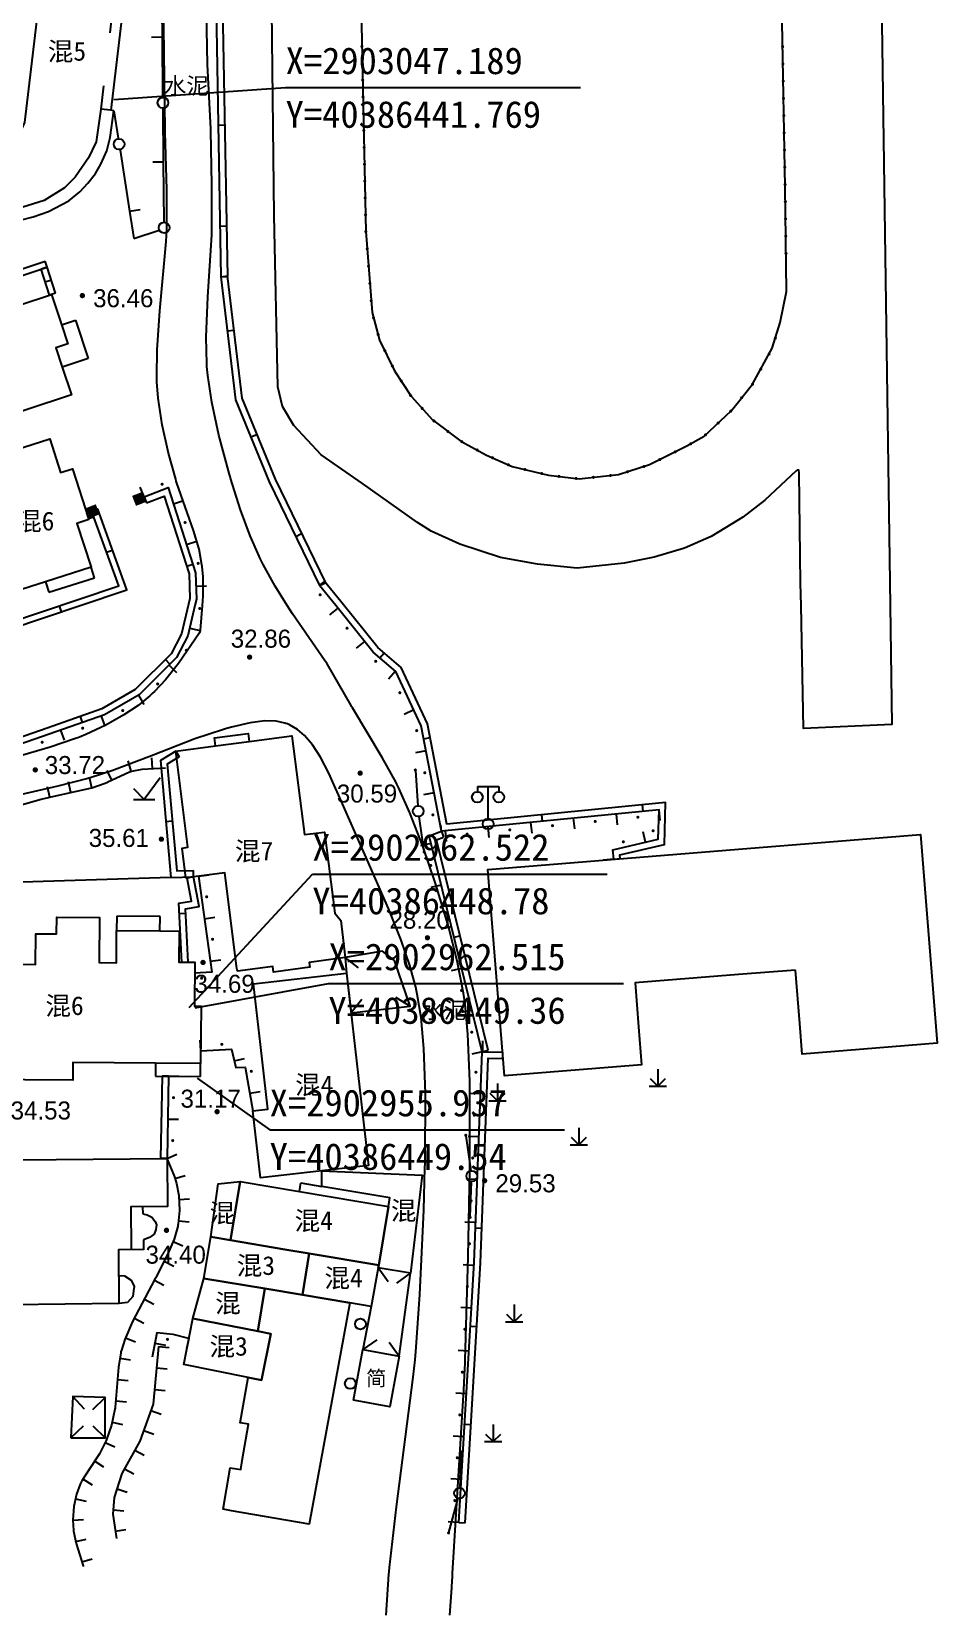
# Model space of a CAD drawing. Header units: metres. Extents: x 36500 to 80772748, y -35000 to 5806266.
# Drawn here: x 40382642.6 to 40382727, y 2902089.8 to 2902237.5 of the extents above; entities that cross this region are included whole.
import ezdxf
from ezdxf.enums import TextEntityAlignment as Align

# ---------------------------------------------------------------- set-up
doc = ezdxf.new("R2010")
doc.units = ezdxf.units.M
doc.header["$LTSCALE"] = 10
for name, pattern in [('2', [0]), ('229', [1.5, 1, -0.5]), ('231', [3, 2, -1]), ('243432', [0]), ('399400', [0])]:
    doc.linetypes.add(name, pattern=pattern)
doc.layers.add('dx', color=252, linetype='Continuous')
doc.layers.add('坐标', color=7, linetype='Continuous')
doc.styles.add('DMZD', font='')
doc.styles.add('HZ', font='')
doc.styles.add('JMHT', font='simhei.ttf')
doc.styles.add('JMXD', font='')
doc.styles.add('JTXD', font='')
doc.styles.get('DMZD').set_extended_font_data('方正中等线简体')
doc.styles.get('HZ').set_extended_font_data('SimSun')
doc.styles.get('JMXD').set_extended_font_data('SimSun')
doc.styles.get('JTXD').set_extended_font_data('SimSun')
doc.linetypes.add('120', pattern='A,0,[149,SSAAA.SHX,S=0.1,R=0,X=0,Y=0],-0.8', length=0.8)

# ---------------------------------------------------------------- blocks, each defined once
blk = doc.blocks.new('954200')
at = {"color": 0, "linetype": 'Continuous', "lineweight": -3, "flags": 128}
for points in [[(0, 1.6), (0, 0), (0.707, 0.707)], [(-0.8, 0), (0.8, 0)], [(-0.707, 0.707), (0, 0)]]:
    blk.add_lwpolyline(points, dxfattribs=at)
blk = doc.blocks.new('914100')
at = {"color": 0, "linetype": 'Continuous', "lineweight": -3, "flags": 128}
for points in [[(1.5, 2), (0, 0)], [(-1, 1), (0, 0)], [(-1, 0), (1, 0)]]:
    blk.add_lwpolyline(points, dxfattribs=at)
blk = doc.blocks.new('2120110')
at = {"color": 0, "style": 'JMHT'}
blk.add_text('简', height=1.4, dxfattribs=at).set_placement((0, 0), align=Align.MIDDLE_CENTER)
blk = doc.blocks.new('238400')
at = {"color": 0, "linetype": 'Continuous', "lineweight": -3}
blk.add_circle((0, 0), 0.5, dxfattribs=at)
blk = doc.blocks.new('2362010')
at = {"linetype": '2'}
blk.add_hatch(color=0, dxfattribs=at).paths.add_polyline_path([(0, 0.5), (0, -0.5), (-1, -0.5), (-1, 0.5)])
blk = doc.blocks.new('352300')
at = {"color": 0, "linetype": 'Continuous', "lineweight": -3, "flags": 128}
for points in [[(-1, 3.5), (-1, 3)], [(-1, 3.5), (1, 3.5)], [(0, 0.5), (0, 3.5)], [(1, 3.5), (1, 3)]]:
    blk.add_lwpolyline(points, dxfattribs=at)
at = {"color": 0, "linetype": 'Continuous', "lineweight": -3}
for centre in [(-1, 2.5), (1, 2.5), (0, 0)]:
    blk.add_circle(centre, 0.5, dxfattribs=at)
blk = doc.blocks.new('5210030')
at = {"linetype": '2'}
h = blk.add_hatch(color=0, dxfattribs=at)
edge = h.paths.add_edge_path(flags=0)
edge.add_arc((3.85, 0), 0.15, 0, 360)
at = {"color": 0, "linetype": 'Continuous', "flags": 128}
blk.add_lwpolyline([(3.8, 0), (0.5, 0)], dxfattribs=at)
blk = doc.blocks.new('513200')
at = {"color": 0, "linetype": 'Continuous', "lineweight": -3}
blk.add_circle((0, 0), 0.5, dxfattribs=at)
blk = doc.blocks.new('gc200')
at = {"linetype": '2'}
h = blk.add_hatch(color=0, dxfattribs=at)
edge = h.paths.add_edge_path(flags=0)
edge.add_arc((0, 0), 0.25, 0, 360)

msp = doc.modelspace()

# ---------------------------------------------------------------- hatches: boundary and pattern name
at = {"layer": 'dx', "linetype": '399400'}
h = msp.add_hatch(color=252, dxfattribs=at)
edge = h.paths.add_edge_path(flags=0)
edge.add_arc((40382673.399, 2902236.118), 0.15, 0, 360)
h = msp.add_hatch(color=252, dxfattribs=at)
edge = h.paths.add_edge_path(flags=0)
edge.add_arc((40382712.616, 2902236.087), 0.15, 0, 360)
h = msp.add_hatch(color=252, dxfattribs=at)
edge = h.paths.add_edge_path(flags=0)
edge.add_arc((40382673.433, 2902234.548), 0.15, 0, 360)
h = msp.add_hatch(color=252, dxfattribs=at)
edge = h.paths.add_edge_path(flags=0)
edge.add_arc((40382712.645, 2902234.481), 0.15, 0, 360)
h = msp.add_hatch(color=252, dxfattribs=at)
edge = h.paths.add_edge_path(flags=0)
edge.add_arc((40382673.466, 2902232.978), 0.15, 0, 360)
h = msp.add_hatch(color=252, dxfattribs=at)
edge = h.paths.add_edge_path(flags=0)
edge.add_arc((40382712.673, 2902232.876), 0.15, 0, 360)
h = msp.add_hatch(color=252, dxfattribs=at)
edge = h.paths.add_edge_path(flags=0)
edge.add_arc((40382673.5, 2902231.407), 0.15, 0, 360)
h = msp.add_hatch(color=252, dxfattribs=at)
edge = h.paths.add_edge_path(flags=0)
edge.add_arc((40382712.702, 2902231.27), 0.15, 0, 360)
h = msp.add_hatch(color=252, dxfattribs=at)
edge = h.paths.add_edge_path(flags=0)
edge.add_arc((40382673.533, 2902229.837), 0.15, 0, 360)
h = msp.add_hatch(color=252, dxfattribs=at)
edge = h.paths.add_edge_path(flags=0)
edge.add_arc((40382712.731, 2902229.665), 0.15, 0, 360)
h = msp.add_hatch(color=252, dxfattribs=at)
edge = h.paths.add_edge_path(flags=0)
edge.add_arc((40382673.567, 2902228.267), 0.15, 0, 360)
h = msp.add_hatch(color=252, dxfattribs=at)
edge = h.paths.add_edge_path(flags=0)
edge.add_arc((40382712.76, 2902228.059), 0.15, 0, 360)
h = msp.add_hatch(color=252, dxfattribs=at)
edge = h.paths.add_edge_path(flags=0)
edge.add_arc((40382673.6, 2902226.696), 0.15, 0, 360)
h = msp.add_hatch(color=252, dxfattribs=at)
edge = h.paths.add_edge_path(flags=0)
edge.add_arc((40382712.788, 2902226.454), 0.15, 0, 360)
h = msp.add_hatch(color=252, dxfattribs=at)
edge = h.paths.add_edge_path(flags=0)
edge.add_arc((40382673.634, 2902225.126), 0.15, 0, 360)
h = msp.add_hatch(color=252, dxfattribs=at)
edge = h.paths.add_edge_path(flags=0)
edge.add_arc((40382712.817, 2902224.848), 0.15, 0, 360)
h = msp.add_hatch(color=252, dxfattribs=at)
edge = h.paths.add_edge_path(flags=0)
edge.add_arc((40382673.667, 2902223.556), 0.15, 0, 360)
h = msp.add_hatch(color=252, dxfattribs=at)
edge = h.paths.add_edge_path(flags=0)
edge.add_arc((40382712.846, 2902223.243), 0.15, 0, 360)
h = msp.add_hatch(color=252, dxfattribs=at)
edge = h.paths.add_edge_path(flags=0)
edge.add_arc((40382673.701, 2902221.985), 0.15, 0, 360)
h = msp.add_hatch(color=252, dxfattribs=at)
edge = h.paths.add_edge_path(flags=0)
edge.add_arc((40382712.869, 2902221.637), 0.15, 0, 360)
h = msp.add_hatch(color=252, dxfattribs=at)
edge = h.paths.add_edge_path(flags=0)
edge.add_arc((40382673.734, 2902220.415), 0.15, 0, 360)
h = msp.add_hatch(color=252, dxfattribs=at)
edge = h.paths.add_edge_path(flags=0)
edge.add_arc((40382712.89, 2902220.032), 0.15, 0, 360)
h = msp.add_hatch(color=252, dxfattribs=at)
edge = h.paths.add_edge_path(flags=0)
edge.add_arc((40382673.768, 2902218.845), 0.15, 0, 360)
h = msp.add_hatch(color=252, dxfattribs=at)
edge = h.paths.add_edge_path(flags=0)
edge.add_arc((40382712.912, 2902218.426), 0.15, 0, 360)
h = msp.add_hatch(color=252, dxfattribs=at)
edge = h.paths.add_edge_path(flags=0)
edge.add_arc((40382673.891, 2902217.234), 0.15, 0, 360)
h = msp.add_hatch(color=252, dxfattribs=at)
edge = h.paths.add_edge_path(flags=0)
edge.add_arc((40382712.934, 2902216.821), 0.15, 0, 360)
h = msp.add_hatch(color=252, dxfattribs=at)
edge = h.paths.add_edge_path(flags=0)
edge.add_arc((40382674.015, 2902215.623), 0.15, 0, 360)
h = msp.add_hatch(color=252, dxfattribs=at)
edge = h.paths.add_edge_path(flags=0)
edge.add_arc((40382674.139, 2902214.012), 0.15, 0, 360)
h = msp.add_hatch(color=252, dxfattribs=at)
edge = h.paths.add_edge_path(flags=0)
edge.add_arc((40382674.263, 2902212.401), 0.15, 0, 360)
h = msp.add_hatch(color=252, dxfattribs=at)
edge = h.paths.add_edge_path(flags=0)
edge.add_arc((40382674.482, 2902210.807), 0.15, 0, 360)
h = msp.add_hatch(color=252, dxfattribs=at)
edge = h.paths.add_edge_path(flags=0)
edge.add_arc((40382674.908, 2902209.249), 0.15, 0, 360)
h = msp.add_hatch(color=252, dxfattribs=at)
edge = h.paths.add_edge_path(flags=0)
edge.add_arc((40382711.94, 2902208.92), 0.15, 0, 360)
h = msp.add_hatch(color=252, dxfattribs=at)
edge = h.paths.add_edge_path(flags=0)
edge.add_arc((40382675.524, 2902207.762), 0.15, 0, 360)
h = msp.add_hatch(color=252, dxfattribs=at)
edge = h.paths.add_edge_path(flags=0)
edge.add_arc((40382711.353, 2902207.434), 0.15, 0, 360)
h = msp.add_hatch(color=252, dxfattribs=at)
edge = h.paths.add_edge_path(flags=0)
edge.add_arc((40382676.235, 2902206.311), 0.15, 0, 360)
h = msp.add_hatch(color=252, dxfattribs=at)
edge = h.paths.add_edge_path(flags=0)
edge.add_arc((40382677.061, 2902204.925), 0.15, 0, 360)
h = msp.add_hatch(color=252, dxfattribs=at)
edge = h.paths.add_edge_path(flags=0)
edge.add_arc((40382710.582, 2902206.026), 0.15, 0, 360)
h = msp.add_hatch(color=252, dxfattribs=at)
edge = h.paths.add_edge_path(flags=0)
edge.add_arc((40382677.935, 2902203.567), 0.15, 0, 360)
h = msp.add_hatch(color=252, dxfattribs=at)
edge = h.paths.add_edge_path(flags=0)
edge.add_arc((40382709.811, 2902204.617), 0.15, 0, 360)
h = msp.add_hatch(color=252, dxfattribs=at)
edge = h.paths.add_edge_path(flags=0)
edge.add_arc((40382709.811, 2902204.617), 0.15, 0, 360)
h = msp.add_hatch(color=252, dxfattribs=at)
edge = h.paths.add_edge_path(flags=0)
edge.add_arc((40382679.012, 2902202.363), 0.15, 0, 360)
h = msp.add_hatch(color=252, dxfattribs=at)
edge = h.paths.add_edge_path(flags=0)
edge.add_arc((40382707.779, 2902202.105), 0.15, 0, 360)
h = msp.add_hatch(color=252, dxfattribs=at)
edge = h.paths.add_edge_path(flags=0)
edge.add_arc((40382708.798, 2902203.358), 0.15, 0, 360)
h = msp.add_hatch(color=252, dxfattribs=at)
edge = h.paths.add_edge_path(flags=0)
edge.add_arc((40382680.119, 2902201.191), 0.15, 0, 360)
h = msp.add_hatch(color=252, dxfattribs=at)
edge = h.paths.add_edge_path(flags=0)
edge.add_arc((40382706.6, 2902201), 0.15, 0, 360)
h = msp.add_hatch(color=252, dxfattribs=at)
edge = h.paths.add_edge_path(flags=0)
edge.add_arc((40382681.412, 2902200.222), 0.15, 0, 360)
h = msp.add_hatch(color=252, dxfattribs=at)
edge = h.paths.add_edge_path(flags=0)
edge.add_arc((40382682.714, 2902199.266), 0.15, 0, 360)
h = msp.add_hatch(color=252, dxfattribs=at)
edge = h.paths.add_edge_path(flags=0)
edge.add_arc((40382704.043, 2902199.06), 0.15, 0, 360)
h = msp.add_hatch(color=252, dxfattribs=at)
edge = h.paths.add_edge_path(flags=0)
edge.add_arc((40382705.422, 2902199.895), 0.15, 0, 360)
h = msp.add_hatch(color=252, dxfattribs=at)
edge = h.paths.add_edge_path(flags=0)
edge.add_arc((40382684.133, 2902198.493), 0.15, 0, 360)
h = msp.add_hatch(color=252, dxfattribs=at)
edge = h.paths.add_edge_path(flags=0)
edge.add_arc((40382685.573, 2902197.765), 0.15, 0, 360)
h = msp.add_hatch(color=252, dxfattribs=at)
edge = h.paths.add_edge_path(flags=0)
edge.add_arc((40382701.164, 2902197.594), 0.15, 0, 360)
h = msp.add_hatch(color=252, dxfattribs=at)
edge = h.paths.add_edge_path(flags=0)
edge.add_arc((40382702.609, 2902198.318), 0.15, 0, 360)
h = msp.add_hatch(color=252, dxfattribs=at)
edge = h.paths.add_edge_path(flags=0)
edge.add_arc((40382687.05, 2902197.108), 0.15, 0, 360)
h = msp.add_hatch(color=252, dxfattribs=at)
edge = h.paths.add_edge_path(flags=0)
edge.add_arc((40382688.598, 2902196.667), 0.15, 0, 360)
h = msp.add_hatch(color=252, dxfattribs=at)
edge = h.paths.add_edge_path(flags=0)
edge.add_arc((40382690.17, 2902196.294), 0.15, 0, 360)
h = msp.add_hatch(color=252, dxfattribs=at)
edge = h.paths.add_edge_path(flags=0)
edge.add_arc((40382691.762, 2902196.03), 0.15, 0, 360)
h = msp.add_hatch(color=252, dxfattribs=at)
edge = h.paths.add_edge_path(flags=0)
edge.add_arc((40382696.578, 2902196.116), 0.15, 0, 360)
h = msp.add_hatch(color=252, dxfattribs=at)
edge = h.paths.add_edge_path(flags=0)
edge.add_arc((40382698.148, 2902196.46), 0.15, 0, 360)
h = msp.add_hatch(color=252, dxfattribs=at)
edge = h.paths.add_edge_path(flags=0)
edge.add_arc((40382699.687, 2902196.951), 0.15, 0, 360)
at = {"layer": 'dx', "linetype": '2'}
h = msp.add_hatch(color=252, dxfattribs=at)
edge = h.paths.add_edge_path(flags=0)
edge.add_arc((40382654.767, 2902195.298), 0.15, 0, 360)
at = {"layer": 'dx', "linetype": '399400'}
h = msp.add_hatch(color=252, dxfattribs=at)
edge = h.paths.add_edge_path(flags=0)
edge.add_arc((40382693.366, 2902195.834), 0.15, 0, 360)
h = msp.add_hatch(color=252, dxfattribs=at)
edge = h.paths.add_edge_path(flags=0)
edge.add_arc((40382694.971, 2902195.942), 0.15, 0, 360)
at = {"layer": 'dx', "linetype": '2'}
h = msp.add_hatch(color=252, dxfattribs=at)
edge = h.paths.add_edge_path(flags=0)
edge.add_arc((40382656.908, 2902191.727), 0.15, 0, 360)
h = msp.add_hatch(color=252, dxfattribs=at)
edge = h.paths.add_edge_path(flags=0)
edge.add_arc((40382658.128, 2902187.918), 0.15, 0, 360)
h = msp.add_hatch(color=252, dxfattribs=at)
edge = h.paths.add_edge_path(flags=0)
edge.add_arc((40382669.499, 2902184.989), 0.15, 0, 360)
h = msp.add_hatch(color=252, dxfattribs=at)
edge = h.paths.add_edge_path(flags=0)
edge.add_arc((40382658.275, 2902183.709), 0.15, 0, 360)
h = msp.add_hatch(color=252, dxfattribs=at)
edge = h.paths.add_edge_path(flags=0)
edge.add_arc((40382672.008, 2902181.873), 0.15, 0, 360)
h = msp.add_hatch(color=252, dxfattribs=at)
edge = h.paths.add_edge_path(flags=0)
edge.add_arc((40382657.026, 2902179.807), 0.15, 0, 360)
h = msp.add_hatch(color=252, dxfattribs=at)
edge = h.paths.add_edge_path(flags=0)
edge.add_arc((40382674.682, 2902178.788), 0.15, 0, 360)
h = msp.add_hatch(color=252, dxfattribs=at)
edge = h.paths.add_edge_path(flags=0)
edge.add_arc((40382654.356, 2902176.673), 0.15, 0, 360)
h = msp.add_hatch(color=252, dxfattribs=at)
edge = h.paths.add_edge_path(flags=0)
edge.add_arc((40382676.935, 2902175.857), 0.15, 0, 360)
h = msp.add_hatch(color=252, dxfattribs=at)
edge = h.paths.add_edge_path(flags=0)
edge.add_arc((40382651.096, 2902174.194), 0.15, 0, 360)
h = msp.add_hatch(color=252, dxfattribs=at)
edge = h.paths.add_edge_path(flags=0)
edge.add_arc((40382647.364, 2902172.552), 0.15, 0, 360)
h = msp.add_hatch(color=252, dxfattribs=at)
edge = h.paths.add_edge_path(flags=0)
edge.add_arc((40382643.585, 2902171.238), 0.15, 0, 360)
h = msp.add_hatch(color=252, dxfattribs=at)
edge = h.paths.add_edge_path(flags=0)
edge.add_arc((40382678.506, 2902172.324), 0.15, 0, 360)
h = msp.add_hatch(color=252, dxfattribs=at)
edge = h.paths.add_edge_path(flags=0)
edge.add_arc((40382679.259, 2902168.395), 0.15, 0, 360)
h = msp.add_hatch(color=252, dxfattribs=at)
edge = h.paths.add_edge_path(flags=0)
edge.add_arc((40382680.012, 2902164.467), 0.15, 0, 360)
h = msp.add_hatch(color=252, dxfattribs=at)
edge = h.paths.add_edge_path(flags=0)
edge.add_arc((40382695.144, 2902163.855), 0.15, 0, 360)
h = msp.add_hatch(color=252, dxfattribs=at)
edge = h.paths.add_edge_path(flags=0)
edge.add_arc((40382699.125, 2902164.248), 0.15, 0, 360)
h = msp.add_hatch(color=252, dxfattribs=at)
edge = h.paths.add_edge_path(flags=0)
edge.add_arc((40382683.202, 2902162.675), 0.15, 0, 360)
h = msp.add_hatch(color=252, dxfattribs=at)
edge = h.paths.add_edge_path(flags=0)
edge.add_arc((40382687.183, 2902163.068), 0.15, 0, 360)
h = msp.add_hatch(color=252, dxfattribs=at)
edge = h.paths.add_edge_path(flags=0)
edge.add_arc((40382691.163, 2902163.462), 0.15, 0, 360)
h = msp.add_hatch(color=252, dxfattribs=at)
edge = h.paths.add_edge_path(flags=0)
edge.add_arc((40382700.539, 2902162.986), 0.15, 0, 360)
h = msp.add_hatch(color=252, dxfattribs=at)
edge = h.paths.add_edge_path(flags=0)
edge.add_arc((40382697.766, 2902161.957), 0.15, 0, 360)
h = msp.add_hatch(color=252, dxfattribs=at)
edge = h.paths.add_edge_path(flags=0)
edge.add_arc((40382679.818, 2902159.75), 0.15, 0, 360)
h = msp.add_hatch(color=252, dxfattribs=at)
edge = h.paths.add_edge_path(flags=0)
edge.add_arc((40382658.923, 2902156.83), 0.15, 0, 360)
h = msp.add_hatch(color=252, dxfattribs=at)
edge = h.paths.add_edge_path(flags=0)
edge.add_arc((40382680.773, 2902155.866), 0.15, 0, 360)
h = msp.add_hatch(color=252, dxfattribs=at)
edge = h.paths.add_edge_path(flags=0)
edge.add_arc((40382659.475, 2902152.868), 0.15, 0, 360)
h = msp.add_hatch(color=252, dxfattribs=at)
edge = h.paths.add_edge_path(flags=0)
edge.add_arc((40382681.728, 2902151.981), 0.15, 0, 360)
h = msp.add_hatch(color=252, dxfattribs=at)
edge = h.paths.add_edge_path(flags=0)
edge.add_arc((40382658.454, 2902149.24), 0.15, 0, 360)
h = msp.add_hatch(color=252, dxfattribs=at)
edge = h.paths.add_edge_path(flags=0)
edge.add_arc((40382682.682, 2902148.097), 0.15, 0, 360)
h = msp.add_hatch(color=252, dxfattribs=at)
edge = h.paths.add_edge_path(flags=0)
edge.add_arc((40382660.338, 2902143.076), 0.15, 0, 360)
h = msp.add_hatch(color=252, dxfattribs=at)
edge = h.paths.add_edge_path(flags=0)
edge.add_arc((40382683.637, 2902144.212), 0.15, 0, 360)
h = msp.add_hatch(color=252, dxfattribs=at)
edge = h.paths.add_edge_path(flags=0)
edge.add_arc((40382663.082, 2902140.564), 0.15, 0, 360)
h = msp.add_hatch(color=252, dxfattribs=at)
edge = h.paths.add_edge_path(flags=0)
edge.add_arc((40382684.027, 2902140.474), 0.15, 0, 360)
h = msp.add_hatch(color=252, dxfattribs=at)
edge = h.paths.add_edge_path(flags=0)
edge.add_arc((40382655.827, 2902138.103), 0.15, 0, 360)
h = msp.add_hatch(color=252, dxfattribs=at)
edge = h.paths.add_edge_path(flags=0)
edge.add_arc((40382683.876, 2902136.476), 0.15, 0, 360)
h = msp.add_hatch(color=252, dxfattribs=at)
edge = h.paths.add_edge_path(flags=0)
edge.add_arc((40382655.759, 2902134.104), 0.15, 0, 360)
h = msp.add_hatch(color=252, dxfattribs=at)
edge = h.paths.add_edge_path(flags=0)
edge.add_arc((40382683.725, 2902132.479), 0.15, 0, 360)
h = msp.add_hatch(color=252, dxfattribs=at)
edge = h.paths.add_edge_path(flags=0)
edge.add_arc((40382683.574, 2902128.482), 0.15, 0, 360)
h = msp.add_hatch(color=252, dxfattribs=at)
edge = h.paths.add_edge_path(flags=0)
edge.add_arc((40382683.423, 2902124.485), 0.15, 0, 360)
h = msp.add_hatch(color=252, dxfattribs=at)
edge = h.paths.add_edge_path(flags=0)
edge.add_arc((40382683.225, 2902120.501), 0.15, 0, 360)
h = msp.add_hatch(color=252, dxfattribs=at)
edge = h.paths.add_edge_path(flags=0)
edge.add_arc((40382682.991, 2902116.507), 0.15, 0, 360)
h = msp.add_hatch(color=252, dxfattribs=at)
edge = h.paths.add_edge_path(flags=0)
edge.add_arc((40382655.268, 2902115.57), 0.15, 0, 360)
h = msp.add_hatch(color=252, dxfattribs=at)
edge = h.paths.add_edge_path(flags=0)
edge.add_arc((40382682.756, 2902112.514), 0.15, 0, 360)
h = msp.add_hatch(color=252, dxfattribs=at)
edge = h.paths.add_edge_path(flags=0)
edge.add_arc((40382682.522, 2902108.521), 0.15, 0, 360)
h = msp.add_hatch(color=252, dxfattribs=at)
edge = h.paths.add_edge_path(flags=0)
edge.add_arc((40382682.288, 2902104.528), 0.15, 0, 360)
h = msp.add_hatch(color=252, dxfattribs=at)
edge = h.paths.add_edge_path(flags=0)
edge.add_arc((40382682.053, 2902100.535), 0.15, 0, 360)

# ---------------------------------------------------------------- linework, layer by layer
at = {"layer": 'dx', "color": 252, "linetype": 'Continuous', "lineweight": -3, "flags": 128}
for points in [[(40382659.302, 2902228.426), (40382658.987, 2902234.436), (40382658.675, 2902252.395), (40382658.464, 2902262.807), (40382658.951, 2902266.628), (40382660.896, 2902281.905), (40382662.911, 2902297.732), (40382666.397, 2902309.277), (40382667.67, 2902312.858), (40382668.513, 2902314.413), (40382669.359, 2902315.348), (40382670.461, 2902316.36), (40382685.478, 2902327.917), (40382694.482, 2902335.34)], [(40382655.056, 2902228.297), (40382654.739, 2902252.374), (40382654.863, 2902263.476), (40382654.575, 2902278.23), (40382654.063, 2902283.491), (40382653.098, 2902288.891), (40382653.117, 2902289.54), (40382653.958, 2902298.421)], [(40382721.185, 2902286.055), (40382722.635, 2902183.975), (40382722.793, 2902172.882), (40382714.564, 2902172.522), (40382714.338, 2902183.975), (40382714.297, 2902186.063), (40382714.158, 2902196.348), (40382714.13, 2902196.599), (40382713.987, 2902196.6), (40382713.882, 2902196.54), (40382710.965, 2902193.807), (40382708.893, 2902192.23), (40382708.501, 2902191.989), (40382705.941, 2902190.415), (40382703.465, 2902189.335), (40382700.644, 2902188.504), (40382697.859, 2902187.931), (40382693.454, 2902187.485), (40382689.773, 2902187.833), (40382686.317, 2902188.46), (40382682.524, 2902189.703), (40382679.862, 2902190.925), (40382678.588, 2902191.715), (40382673.465, 2902195.376), (40382669.584, 2902198.036), (40382667.044, 2902200.767), (40382665.994, 2902202.53), (40382665.57, 2902204.383), (40382665.202, 2902220.366), (40382664.589, 2902275.146)], [(40382659.02, 2902261.768), (40382659.741, 2902243.151), (40382660.251, 2902214.648)], [(40382659.619, 2902261.792), (40382660.341, 2902243.168), (40382660.851, 2902214.659)], [(40382673.199, 2902245.54), (40382673.768, 2902218.845), (40382674.348, 2902211.299), (40382675.051, 2902208.724), (40382676.447, 2902205.879), (40382677.978, 2902203.5), (40382679.989, 2902201.288), (40382682.615, 2902199.32), (40382685.01, 2902198.015), (40382687.406, 2902196.95), (40382690.78, 2902196.15), (40382693.655, 2902195.799), (40382697.323, 2902196.197), (40382700.219, 2902197.121), (40382703.701, 2902198.864), (40382705.299, 2902199.78), (40382707.825, 2902202.148), (40382708.501, 2902202.988), (40382709.811, 2902204.617), (40382711.647, 2902207.971), (40382712.392, 2902210.385), (40382712.982, 2902213.259), (40382712.85, 2902223.027), (40382712.3, 2902253.747)], [(40382654.796, 2902236.967), (40382654.752, 2902241.96)], [(40382654.796, 2902236.967), (40382653.796, 2902236.958)], [(40382654.845, 2902231.42), (40382654.796, 2902236.967)], [(40382650.273, 2902230.117), (40382650.67, 2902227.565)], [(40382654.899, 2902225.318), (40382654.855, 2902230.311)], [(40382658.53, 2902183.975), (40382658.603, 2902184.855), (40382658.592, 2902186.666), (40382658.495, 2902187.619), (40382658.476, 2902187.781), (40382658.21, 2902189.231), (40382657.709, 2902190.98), (40382656.148, 2902195.409), (40382656.096, 2902195.568), (40382656.036, 2902195.754), (40382655.352, 2902198.187), (40382654.784, 2902200.838), (40382654.418, 2902203.317), (40382654.291, 2902204.848), (40382654.282, 2902205.04), (40382654.271, 2902205.319), (40382654.297, 2902207.836), (40382654.57, 2902211.478), (40382655.149, 2902217.933), (40382655.203, 2902219.056), (40382655.209, 2902219.241), (40382655.208, 2902222.752), (40382655.059, 2902228.112), (40382655.056, 2902228.297)], [(40382666.444, 2902183.975), (40382665.302, 2902185.779), (40382664.183, 2902187.806), (40382663.878, 2902188.43), (40382663.808, 2902188.574), (40382662.964, 2902190.485), (40382662.072, 2902192.91), (40382661.148, 2902195.85), (40382661.103, 2902196.005), (40382661.044, 2902196.208), (40382660.06, 2902199.878), (40382659.393, 2902202.959), (40382659.023, 2902205.44), (40382658.947, 2902206.27), (40382658.93, 2902206.519), (40382658.877, 2902209.015), (40382659.048, 2902212.779), (40382659.401, 2902218.563), (40382659.409, 2902218.814), (40382659.414, 2902219.007), (40382659.409, 2902223.237), (40382659.304, 2902228.234), (40382659.302, 2902228.426)], [(40382650.846, 2902226.431), (40382651.728, 2902220.76)], [(40382654.899, 2902225.318), (40382653.899, 2902225.309)], [(40382654.947, 2902219.771), (40382654.899, 2902225.318)], [(40382651.728, 2902220.76), (40382652.716, 2902220.913)], [(40382651.728, 2902220.76), (40382652.125, 2902218.208)], [(40382652.125, 2902218.208), (40382654.495, 2902218.992)], [(40382614.862, 2902206.5), (40382643.862, 2902216.103)], [(40382615.05, 2902205.93), (40382644.05, 2902215.534)], [(40382644.05, 2902215.534), (40382643.481, 2902215.346)], [(40382644.274, 2902212.938), (40382643.481, 2902215.346)], [(40382644.05, 2902215.534), (40382643.862, 2902216.103)], [(40382644.844, 2902213.125), (40382644.05, 2902215.534)], [(40382660.251, 2902214.647), (40382660.847, 2902214.718)], [(40382660.251, 2902214.648), (40382660.851, 2902214.659)], [(40382660.251, 2902214.647), (40382661.619, 2902203.155), (40382664.754, 2902195.518), (40382669.452, 2902185.844)], [(40382660.847, 2902214.718), (40382662.205, 2902203.307), (40382665.302, 2902195.763), (40382669.992, 2902186.106)], [(40382644.844, 2902213.125), (40382644.274, 2902212.938)], [(40382653.085, 2902194.106), (40382655.34, 2902194.985), (40382657.886, 2902187.037), (40382657.963, 2902184.568), (40382657.824, 2902183.975), (40382657.159, 2902181.146), (40382656.108, 2902179.126), (40382652.641, 2902175.669), (40382649.414, 2902173.795), (40382644.243, 2902171.995), (40382637.968, 2902169.821), (40382636.385, 2902169.777), (40382634.079, 2902170.543), (40382632.172, 2902172.019), (40382629.572, 2902175.199), (40382628.386, 2902177.643), (40382626.408, 2902183.975)], [(40382653.085, 2902194.106), (40382652.722, 2902195.037)], [(40382653.303, 2902193.547), (40382654.963, 2902194.194), (40382657.289, 2902186.934), (40382657.361, 2902184.628), (40382657.24, 2902184.113), (40382656.592, 2902181.356), (40382655.619, 2902179.486), (40382652.272, 2902176.149), (40382649.163, 2902174.343), (40382644.046, 2902172.562), (40382637.859, 2902170.418), (40382636.474, 2902170.38), (40382634.365, 2902171.08), (40382632.593, 2902172.452), (40382630.081, 2902175.524), (40382628.946, 2902177.864), (40382626.981, 2902184.154)], [(40382653.085, 2902194.106), (40382653.303, 2902193.547)], [(40382655.822, 2902193.48), (40382656.774, 2902193.785)], [(40382630.484, 2902179.017), (40382646.944, 2902184.544), (40382650.722, 2902185.813), (40382648.4, 2902192.215), (40382647.901, 2902192.058)], [(40382630.675, 2902178.448), (40382647.135, 2902183.975), (40382651.496, 2902185.44), (40382648.768, 2902192.96), (40382647.721, 2902192.63)], [(40382647.721, 2902192.63), (40382647.901, 2902192.058)], [(40382657.042, 2902189.67), (40382657.994, 2902189.975)], [(40382657.634, 2902187.82), (40382657.063, 2902187.637)], [(40382657.924, 2902185.803), (40382658.924, 2902185.834)], [(40382669.452, 2902185.844), (40382669.919, 2902186.22)], [(40382669.452, 2902185.844), (40382669.992, 2902186.106)], [(40382696.88, 2902160.341), (40382696.789, 2902161.218), (40382701.018, 2902162.194), (40382701.093, 2902164.944), (40382680.813, 2902162.942), (40382678.928, 2902172.778), (40382676.554, 2902177.851), (40382674.44, 2902179.65), (40382670.957, 2902183.975), (40382669.452, 2902185.844)], [(40382697.477, 2902160.403), (40382697.441, 2902160.753), (40382701.605, 2902161.714), (40382701.711, 2902165.608), (40382681.299, 2902163.593), (40382679.503, 2902172.965), (40382677.042, 2902178.223), (40382674.872, 2902180.071), (40382671.424, 2902184.352), (40382669.919, 2902186.22)], [(40382658.327, 2902181.552), (40382658.34, 2902181.675), (40382658.53, 2902183.975)], [(40382670.12, 2902178.621), (40382669.985, 2902178.812), (40382666.919, 2902183.226), (40382666.444, 2902183.975)], [(40382671.143, 2902183.745), (40382670.364, 2902183.117)], [(40382658.327, 2902181.552), (40382658.243, 2902181.426), (40382656.283, 2902178.575), (40382655.083, 2902177.058), (40382654.068, 2902175.985), (40382653.852, 2902175.785), (40382653.742, 2902175.686), (40382653.627, 2902175.579), (40382652.531, 2902174.679), (40382651.213, 2902173.79), (40382649.537, 2902172.847), (40382647.648, 2902171.959), (40382647.057, 2902171.715), (40382646.908, 2902171.656), (40382646.696, 2902171.574), (40382644.343, 2902170.773), (40382637.195, 2902168.684)], [(40382657.331, 2902181.876), (40382658.304, 2902181.648)], [(40382673.652, 2902180.629), (40382672.873, 2902180.002)], [(40382655.501, 2902178.521), (40382655.077, 2902178.946)], [(40382655.419, 2902178.44), (40382656.125, 2902177.731)], [(40382681.59, 2902089.839), (40382681.769, 2902092.397), (40382681.816, 2902093.108), (40382681.831, 2902093.345), (40382681.857, 2902093.743), (40382682.906, 2902110.86), (40382683.001, 2902112.851), (40382683.018, 2902113.249), (40382683.033, 2902113.62), (40382683.309, 2902123.265), (40382683.447, 2902131.438), (40382683.451, 2902131.81), (40382683.455, 2902132.123), (40382683.452, 2902139.648), (40382683.275, 2902144.022), (40382683.008, 2902146.815), (40382682.924, 2902147.433), (40382682.861, 2902147.844), (40382682.307, 2902150.708), (40382681.492, 2902153.954), (40382680.297, 2902157.976), (40382679.085, 2902161.551), (40382677.876, 2902164.672), (40382676.849, 2902166.954), (40382676.664, 2902167.327), (40382676.589, 2902167.477), (40382675.296, 2902169.83), (40382672.523, 2902174.442), (40382672.437, 2902174.586), (40382672.39, 2902174.666), (40382670.167, 2902178.54), (40382670.12, 2902178.621)], [(40382675.071, 2902179.113), (40382675.46, 2902179.57)], [(40382676.529, 2902177.872), (40382675.88, 2902177.111)], [(40382652.574, 2902175.631), (40382653.077, 2902174.766)], [(40382678.235, 2902174.257), (40382677.33, 2902173.834)], [(40382666.31, 2902173.003), (40382666.215, 2902173.034), (40382665.417, 2902173.197), (40382664.339, 2902173.222), (40382662.972, 2902173.055), (40382661.229, 2902172.648), (40382660.884, 2902172.551), (40382660.77, 2902172.517), (40382660.493, 2902172.436), (40382657.827, 2902171.546), (40382653.792, 2902169.982), (40382650.078, 2902168.565), (40382648.061, 2902167.912), (40382647.849, 2902167.851), (40382645.042, 2902167.147), (40382639.778, 2902165.935)], [(40382647.363, 2902173.081), (40382647.166, 2902173.647)], [(40382649.088, 2902173.681), (40382649.417, 2902172.737)], [(40382675.651, 2902089.839), (40382675.917, 2902093.671), (40382675.938, 2902093.909), (40382675.976, 2902094.313), (40382676.622, 2902099.96), (40382678.177, 2902112.047), (40382678.346, 2902113.66), (40382678.385, 2902114.064), (40382678.418, 2902114.42), (40382678.807, 2902119.763), (40382679.163, 2902127.629), (40382679.276, 2902131.588), (40382679.284, 2902131.949), (40382679.291, 2902132.274), (40382679.325, 2902138.478), (40382679.173, 2902142.693), (40382678.908, 2902145.562), (40382678.557, 2902147.745), (40382678.493, 2902148.052), (40382678.416, 2902148.397), (40382677.864, 2902150.44), (40382677.067, 2902152.778), (40382675.882, 2902155.754), (40382673.678, 2902160.773), (40382671.806, 2902165.014), (40382671.722, 2902165.211), (40382670.318, 2902168.367), (40382669.536, 2902169.846), (40382668.776, 2902171.008), (40382668.049, 2902171.862), (40382667.377, 2902172.443), (40382666.632, 2902172.877), (40382666.473, 2902172.944), (40382666.31, 2902173.003)], [(40382645.311, 2902172.367), (40382645.639, 2902171.422)], [(40382679.16, 2902171.566), (40382679.749, 2902171.679)], [(40382653.875, 2902168.787), (40382653.812, 2902169.785)], [(40382656.049, 2902170.405), (40382654.612, 2902169.526), (40382655.587, 2902158.619), (40382657.708, 2902158.686)], [(40382656.362, 2902169.894), (40382655.243, 2902169.209), (40382656.134, 2902159.237), (40382657.689, 2902159.286)], [(40382656.049, 2902170.405), (40382656.362, 2902169.894)], [(40382679.373, 2902170.454), (40382678.391, 2902170.266)], [(40382638.52, 2902164.537), (40382638.635, 2902164.57), (40382643.489, 2902165.926), (40382644.191, 2902166.095), (40382644.308, 2902166.122), (40382644.416, 2902166.147), (40382648.209, 2902167.004), (40382649.466, 2902167.428), (40382649.67, 2902167.515), (40382649.715, 2902167.535), (40382651.662, 2902168.46), (40382651.849, 2902168.524), (40382651.893, 2902168.537), (40382651.954, 2902168.555), (40382652.896, 2902168.725), (40382655.101, 2902168.865)], [(40382650.077, 2902167.707), (40382649.648, 2902168.61)], [(40382651.895, 2902168.538), (40382651.616, 2902169.498)], [(40382644.306, 2902166.121), (40382644.083, 2902167.096)], [(40382646.257, 2902166.563), (40382646.036, 2902167.538)], [(40382648.208, 2902167.004), (40382647.987, 2902167.979)], [(40382680.126, 2902166.525), (40382679.144, 2902166.337)], [(40382699.622, 2902164.799), (40382699.563, 2902165.396)], [(40382689.124, 2902163.763), (40382689.222, 2902162.767)], [(40382690.218, 2902163.871), (40382690.159, 2902164.468)], [(40382693.105, 2902164.156), (40382693.203, 2902163.16)], [(40382697.085, 2902164.549), (40382697.184, 2902163.554)], [(40382701.066, 2902164.942), (40382701.164, 2902163.947)], [(40382684.6, 2902142.39), (40382679.652, 2902162.521), (40382680.813, 2902162.942)], [(40382685.182, 2902142.533), (40382680.363, 2902162.14), (40382681.018, 2902162.378)], [(40382680.813, 2902162.942), (40382680.754, 2902163.539)], [(40382680.813, 2902162.942), (40382681.018, 2902162.378)], [(40382681.163, 2902162.976), (40382681.261, 2902161.981)], [(40382685.143, 2902163.37), (40382685.242, 2902162.374)], [(40382699.827, 2902161.92), (40382699.602, 2902162.894)], [(40382679.826, 2902161.812), (40382678.855, 2902161.573)], [(40382657.708, 2902158.686), (40382657.689, 2902159.286)], [(40382696.88, 2902160.341), (40382695.886, 2902160.238)], [(40382696.88, 2902160.341), (40382697.477, 2902160.403)], [(40382656.605, 2902150.713), (40382656.328, 2902156.226), (40382657.522, 2902156.412), (40382657.118, 2902158.576)], [(40382657.204, 2902150.743), (40382656.954, 2902155.716), (40382658.226, 2902155.914), (40382657.708, 2902158.686)], [(40382657.708, 2902158.686), (40382657.118, 2902158.576)], [(40382658.152, 2902158.742), (40382659.396, 2902149.808), (40382657.805, 2902149.695)], [(40382658.152, 2902158.742), (40382659.142, 2902158.88)], [(40382680.781, 2902157.927), (40382679.81, 2902157.689)], [(40382641.437, 2902150.543), (40382642.965, 2902150.53), (40382642.988, 2902153.381), (40382644.933, 2902153.365), (40382644.946, 2902154.923), (40382648.935, 2902154.89), (40382648.901, 2902150.699), (40382650.505, 2902150.686), (40382650.53, 2902153.687), (40382654.57, 2902153.654), (40382656.349, 2902153.639), (40382656.326, 2902150.75), (40382657.813, 2902150.738), (40382657.78, 2902146.649), (40382658.406, 2902146.644), (40382658.362, 2902141.286), (40382654.164, 2902141.321), (40382646.447, 2902141.384), (40382646.434, 2902139.731), (40382637.455, 2902139.805)], [(40382658.703, 2902154.78), (40382659.694, 2902154.918)], [(40382681.736, 2902154.043), (40382680.765, 2902153.804)], [(40382681.979, 2902153.055), (40382682.561, 2902153.198)], [(40382657.204, 2902150.743), (40382656.605, 2902150.713)], [(40382659.255, 2902150.819), (40382660.246, 2902150.956)], [(40382673.087, 2902150.203), (40382671.822, 2902151.182)], [(40382682.69, 2902150.158), (40382681.719, 2902149.92)], [(40382676.542, 2902147.486), (40382677.894, 2902146.631)], [(40382673.382, 2902147.27), (40382672.385, 2902146.019)], [(40382683.645, 2902146.274), (40382682.674, 2902146.035)], [(40382658.372, 2902142.455), (40382658.311, 2902143.453)], [(40382684.663, 2902142.389), (40382684.681, 2902143.388)], [(40382658.372, 2902142.455), (40382661.237, 2902142.63), (40382661.632, 2902140.903), (40382662.506, 2902140.953), (40382663.228, 2902136.869)], [(40382661.489, 2902141.528), (40382662.464, 2902141.752)], [(40382682.435, 2902098.509), (40382683.857, 2902122.732), (40382684.6, 2902142.39), (40382686.501, 2902142.357)], [(40382683.034, 2902098.474), (40382684.456, 2902122.703), (40382685.177, 2902141.78), (40382686.491, 2902141.757)], [(40382684.6, 2902142.39), (40382683.629, 2902142.151)], [(40382684.6, 2902142.39), (40382685.182, 2902142.533)], [(40382686.501, 2902142.357), (40382686.491, 2902141.757)], [(40382654.761, 2902140.122), (40382654.63, 2902132.435)], [(40382655.361, 2902140.112), (40382654.761, 2902140.122)], [(40382655.361, 2902140.112), (40382655.23, 2902132.424)], [(40382655.361, 2902140.112), (40382656.361, 2902140.095)], [(40382662.938, 2902138.508), (40382663.923, 2902138.682)], [(40382684.451, 2902138.456), (40382683.452, 2902138.494)], [(40382655.293, 2902136.112), (40382656.293, 2902136.095)], [(40382684.3, 2902134.459), (40382683.301, 2902134.497)], [(40382684.325, 2902135.129), (40382684.925, 2902135.106)], [(40382655.23, 2902132.424), (40382656.145, 2902132.828)], [(40382655.23, 2902132.424), (40382655.25, 2902132.379), (40382655.924, 2902130.708), (40382656.067, 2902130.229), (40382656.077, 2902130.19), (40382656.099, 2902130.111), (40382656.315, 2902128.979), (40382656.387, 2902127.572), (40382656.28, 2902126.344), (40382656.251, 2902126.183), (40382656.235, 2902126.104), (40382656.214, 2902126.002), (40382655.891, 2902124.908), (40382655.281, 2902123.467), (40382654.222, 2902121.4), (40382654.172, 2902121.307), (40382654.099, 2902121.171), (40382652.016, 2902117.221), (40382651.29, 2902115.553), (40382650.971, 2902114.552), (40382650.935, 2902114.407), (40382650.912, 2902114.305), (40382650.71, 2902112.962), (40382650.406, 2902109.259), (40382650.39, 2902109.154), (40382650.376, 2902109.065), (40382650.039, 2902107.584), (40382649.546, 2902106.15), (40382649.011, 2902105.029), (40382648.967, 2902104.952), (40382648.933, 2902104.894), (40382647.962, 2902103.447), (40382647.289, 2902102.373), (40382647.198, 2902102.195), (40382647.169, 2902102.135), (40382647.131, 2902102.055), (40382646.795, 2902101.134), (40382646.548, 2902099.987), (40382646.446, 2902098.727), (40382646.501, 2902097.747), (40382646.511, 2902097.678), (40382646.766, 2902096.524), (40382647.403, 2902094.455), (40382647.421, 2902094.387)], [(40382655.23, 2902132.424), (40382654.63, 2902132.435)], [(40382655.967, 2902130.566), (40382656.925, 2902130.852)], [(40382684.149, 2902130.462), (40382683.15, 2902130.5)], [(40382656.334, 2902128.606), (40382657.333, 2902128.657)], [(40382656.303, 2902126.611), (40382657.299, 2902126.523)], [(40382683.998, 2902126.465), (40382682.998, 2902126.502)], [(40382683.979, 2902125.968), (40382684.578, 2902125.945)], [(40382655.796, 2902124.684), (40382656.717, 2902124.294)], [(40382654.971, 2902122.863), (40382655.861, 2902122.407)], [(40382683.841, 2902122.468), (40382682.843, 2902122.526)], [(40382654.054, 2902121.086), (40382654.939, 2902120.62)], [(40382675.836, 2902120.939), (40382674.917, 2902122.249)], [(40382676.637, 2902120.797), (40382677.926, 2902121.744)], [(40382653.121, 2902119.317), (40382654.006, 2902118.85)], [(40382683.607, 2902118.475), (40382682.609, 2902118.533)], [(40382652.188, 2902117.548), (40382653.073, 2902117.081)], [(40382683.509, 2902116.813), (40382684.108, 2902116.778)], [(40382651.365, 2902115.726), (40382652.282, 2902115.327)], [(40382657.274, 2902115.659), (40382655.789, 2902116.019), (40382654.292, 2902116.174), (40382653.839, 2902113.896)], [(40382654.104, 2902115.226), (40382655.084, 2902115.03)], [(40382657.274, 2902115.659), (40382657.039, 2902114.687)], [(40382674.792, 2902115.521), (40382673.471, 2902114.618)], [(40382675.923, 2902115.299), (40382676.863, 2902114.004)], [(40382654.432, 2902114.891), (40382653.94, 2902109.519), (40382652.697, 2902106.092), (40382651.022, 2902103.076), (40382650.311, 2902100.828), (40382650.162, 2902099.28), (40382650.509, 2902096.988)], [(40382650.837, 2902113.804), (40382651.826, 2902113.655)], [(40382654.432, 2902114.891), (40382655.428, 2902114.8)], [(40382683.373, 2902114.482), (40382682.374, 2902114.54)], [(40382654.249, 2902112.899), (40382655.245, 2902112.808)], [(40382650.616, 2902111.817), (40382651.613, 2902111.735)], [(40382654.067, 2902110.908), (40382655.063, 2902110.816)], [(40382683.138, 2902110.488), (40382682.14, 2902110.547)], [(40382647.528, 2902109.067), (40382646.442, 2902110.241)], [(40382648.31, 2902109.042), (40382649.456, 2902110.157)], [(40382650.453, 2902109.824), (40382651.449, 2902109.742)], [(40382650.101, 2902107.859), (40382651.077, 2902107.637)], [(40382653.733, 2902108.95), (40382654.674, 2902108.609)], [(40382682.972, 2902107.661), (40382683.571, 2902107.626)], [(40382647.407, 2902107.488), (40382646.247, 2902106.387)], [(40382648.324, 2902107.517), (40382649.455, 2902106.386)], [(40382653.052, 2902107.07), (40382653.992, 2902106.729)], [(40382682.904, 2902106.495), (40382681.906, 2902106.554)], [(40382649.459, 2902105.968), (40382650.362, 2902105.537)], [(40382652.231, 2902105.253), (40382653.105, 2902104.767)], [(40382648.485, 2902104.227), (40382649.316, 2902103.669)], [(40382651.26, 2902103.504), (40382652.134, 2902103.019)], [(40382647.398, 2902102.548), (40382648.246, 2902102.017)], [(40382682.67, 2902102.502), (40382681.671, 2902102.561)], [(40382646.699, 2902100.686), (40382647.676, 2902100.475)], [(40382650.567, 2902101.636), (40382651.52, 2902101.334)], [(40382646.447, 2902098.706), (40382647.445, 2902098.762)], [(40382650.2, 2902099.681), (40382651.196, 2902099.585)], [(40382650.401, 2902097.701), (40382651.39, 2902097.85)], [(40382682.435, 2902098.509), (40382681.437, 2902098.568)], [(40382682.435, 2902098.509), (40382683.034, 2902098.474)], [(40382646.72, 2902096.731), (40382647.696, 2902096.948)], [(40382647.292, 2902094.815), (40382648.247, 2902095.109)]]:
    msp.add_lwpolyline(points, dxfattribs=at)
at = {"layer": 'dx', "color": 252, "linetype": '229', "lineweight": -3, "flags": 128}
for points in [[(40382652.769, 2902262.226), (40382649.06, 2902230.28)], [(40382645.396, 2902210.172), (40382646.696, 2902210.603), (40382647.884, 2902207.02), (40382645.452, 2902206.215)], [(40382643.892, 2902186.204), (40382644.205, 2902185.222), (40382648.456, 2902186.576), (40382648.143, 2902187.557)], [(40382659.74, 2902170.893), (40382662.9, 2902171.31)], [(40382654.57, 2902153.654), (40382654.581, 2902155.001), (40382650.541, 2902155.034), (40382650.53, 2902153.687)], [(40382654.164, 2902141.321), (40382654.154, 2902140.121), (40382658.352, 2902140.087)], [(40382658.352, 2902140.087), (40382658.362, 2902141.286)], [(40382667.569, 2902129.356), (40382667.703, 2902130.152), (40382669.673, 2902129.822)], [(40382652.953, 2902127.929), (40382652.959, 2902127.28), (40382653.386, 2902127.183), (40382653.818, 2902126.955), (40382654.137, 2902126.557), (40382654.249, 2902126.254), (40382654.179, 2902125.813), (40382654.043, 2902125.378), (40382653.59, 2902125.079), (40382653.04, 2902124.835), (40382653.035, 2902123.916), (40382651.897, 2902123.936)], [(40382650.715, 2902121.509), (40382651.254, 2902121.489), (40382651.893, 2902121.101), (40382652.153, 2902120.511), (40382652.094, 2902120.084), (40382652.053, 2902119.556), (40382651.544, 2902119.006), (40382650.74, 2902118.901)]]:
    msp.add_lwpolyline(points, dxfattribs=at)
at = {"layer": 'dx', "color": 252, "linetype": '231', "lineweight": -3, "flags": 128}
msp.add_lwpolyline([(40382640.346, 2902220.708), (40382640.527, 2902220.372), (40382640.979, 2902220.009), (40382641.528, 2902219.921), (40382642.751, 2902220.231), (40382644.178, 2902220.729), (40382646.081, 2902221.709), (40382647.089, 2902222.544), (40382647.851, 2902223.35), (40382648.553, 2902224.275), (40382649.069, 2902225.151), (40382649.624, 2902226.376), (40382649.942, 2902227.608), (40382650.273, 2902230.118), (40382649.982, 2902230.177)], dxfattribs=at)
at = {"layer": 'dx', "color": 252, "linetype": '243432', "lineweight": -3, "flags": 128}
for points in [[(40382659.998, 2902228.787), (40382660.598, 2902228.798)], [(40382660.166, 2902219.361), (40382660.766, 2902219.372)], [(40382644.447, 2902214.33), (40382643.877, 2902214.142)], [(40382660.251, 2902214.647), (40382660.847, 2902214.718)], [(40382644.844, 2902213.125), (40382644.274, 2902212.938)], [(40382660.853, 2902209.586), (40382661.449, 2902209.657)], [(40382663.031, 2902199.715), (40382663.586, 2902199.943)], [(40382667.225, 2902190.429), (40382667.765, 2902190.691)], [(40382650.159, 2902189.125), (40382649.595, 2902188.921)], [(40382645.398, 2902183.392), (40382645.207, 2902183.961)], [(40382656.049, 2902170.405), (40382656.362, 2902169.894)], [(40382655.119, 2902163.855), (40382655.717, 2902163.909)], [(40382656.976, 2902155.28), (40382656.377, 2902155.25)], [(40382657.204, 2902150.743), (40382656.605, 2902150.713)]]:
    msp.add_lwpolyline(points, dxfattribs=at)
at = {"layer": 'dx', "color": 252, "linetype": 'Continuous', "lineweight": -3, "flags": 128}
for points in [[(40382645.451, 2902206.215), (40382646.308, 2902203.634), (40382633.806, 2902199.509), (40382630.262, 2902198.372), (40382624.173, 2902196.363), (40382623.533, 2902198.368), (40382622.347, 2902201.896), (40382616.895, 2902200.1), (40382615.762, 2902203.539), (40382644.464, 2902213), (40382645.396, 2902210.173), (40382645.986, 2902208.38), (40382644.857, 2902208.006)], [(40382635.014, 2902196.73), (40382641.895, 2902198.76), (40382644.305, 2902199.532), (40382645.312, 2902196.389), (40382646.405, 2902196.739), (40382647.924, 2902191.995), (40382646.833, 2902191.646), (40382648.143, 2902187.557), (40382643.892, 2902186.204), (40382641.077, 2902185.309), (40382639.585, 2902190.005), (40382638.895, 2902189.786), (40382636.923, 2902195.623), (40382635.549, 2902195.158)], [(40382671.822, 2902151.182), (40382668.47, 2902150.716), (40382668.531, 2902150.272), (40382665.164, 2902149.804), (40382665.09, 2902150.342), (40382661.788, 2902149.883), (40382661.751, 2902150.144), (40382660.624, 2902159.055), (40382656.981, 2902158.594), (40382656.629, 2902161.376), (40382657.183, 2902161.446), (40382656.049, 2902170.405), (40382659.74, 2902170.893), (40382659.648, 2902171.648), (40382662.806, 2902172.048), (40382662.9, 2902171.31), (40382666.873, 2902171.847), (40382668.04, 2902162.627), (40382669.922, 2902162.865), (40382670.88, 2902155.298), (40382671.427, 2902154.622)], [(40382713.809, 2902150.004), (40382708.501, 2902149.575), (40382698.858, 2902148.795), (40382699.19, 2902144.696), (40382699.474, 2902141.178), (40382686.68, 2902140.143), (40382685.123, 2902159.39), (40382708.501, 2902161.281), (40382725.464, 2902162.653), (40382727.039, 2902143.182), (40382714.443, 2902142.163), (40382714.213, 2902145.008)], [(40382671.822, 2902151.182), (40382671.961, 2902149.711), (40382672.385, 2902146.019), (40382677.894, 2902146.631), (40382676.427, 2902150.89), (40382675.329, 2902151.748)], [(40382669.673, 2902131.274), (40382663.946, 2902130.616), (40382663.228, 2902136.869), (40382664.632, 2902137.03), (40382663.938, 2902143.068), (40382663.289, 2902148.714), (40382671.961, 2902149.711), (40382673.589, 2902135.543), (40382674.022, 2902131.774)], [(40382640.74, 2902118.78), (40382640.733, 2902119.544), (40382633.946, 2902119.479), (40382633.953, 2902118.74), (40382623.408, 2902118.639), (40382623.402, 2902119.228), (40382620.336, 2902119.199), (40382620.255, 2902127.719), (40382622.399, 2902127.739), (40382622.358, 2902132.009), (40382632.997, 2902132.111), (40382633.035, 2902128.145), (40382641.493, 2902128.226), (40382641.454, 2902132.292), (40382655.23, 2902132.424), (40382655.273, 2902127.951), (40382651.859, 2902127.918), (40382651.897, 2902123.936), (40382650.691, 2902123.925), (40382650.74, 2902118.901)], [(40382674.917, 2902122.249), (40382674.962, 2902122.49), (40382675.88, 2902127.962), (40382676.013, 2902128.758), (40382669.673, 2902129.822), (40382669.673, 2902131.274), (40382679.017, 2902130.874), (40382677.926, 2902121.744)], [(40382661.137, 2902124.81), (40382659.322, 2902125.114), (40382660.001, 2902130.073), (40382662.055, 2902130.281)], [(40382661.137, 2902124.81), (40382662.055, 2902130.281), (40382667.569, 2902129.356), (40382675.88, 2902127.962), (40382674.962, 2902122.49), (40382668.494, 2902123.575), (40382666.206, 2902123.959)], [(40382661.137, 2902124.81), (40382666.206, 2902123.959), (40382668.494, 2902123.575), (40382667.847, 2902119.716), (40382664.348, 2902120.303), (40382658.675, 2902121.255), (40382659.322, 2902125.114)], [(40382674.917, 2902122.249), (40382674.255, 2902118.641), (40382672.282, 2902118.972), (40382667.847, 2902119.716), (40382668.494, 2902123.575), (40382674.962, 2902122.49)], [(40382658.675, 2902121.255), (40382664.348, 2902120.303), (40382663.681, 2902116.327), (40382657.647, 2902117.529)], [(40382674.917, 2902122.249), (40382674.255, 2902118.641), (40382673.471, 2902114.618), (40382676.863, 2902114.004), (40382677.926, 2902121.744)], [(40382667.847, 2902119.716), (40382672.282, 2902118.972), (40382668.49, 2902098.331), (40382661.243, 2902099.594), (40382660.451, 2902099.733), (40382661.125, 2902103.59), (40382662.094, 2902103.421), (40382662.244, 2902104.281), (40382662.836, 2902107.663), (40382662.061, 2902107.798), (40382662.79, 2902112.015), (40382664.043, 2902111.765), (40382664.904, 2902116.083), (40382663.681, 2902116.327), (40382664.348, 2902120.303)], [(40382663.681, 2902116.327), (40382664.904, 2902116.083), (40382664.043, 2902111.765), (40382662.79, 2902112.015), (40382656.787, 2902113.211), (40382657.647, 2902117.529)], [(40382672.614, 2902109.886), (40382673.471, 2902114.618), (40382676.863, 2902114.004), (40382676.006, 2902109.272)], [(40382646.247, 2902106.387), (40382649.455, 2902106.386), (40382649.456, 2902110.157), (40382646.442, 2902110.241)]]:
    msp.add_lwpolyline(points, close=True, dxfattribs=at)
at = {"layer": 'dx', "color": 252, "linetype": '120', "lineweight": -3, "flags": 128}
msp.add_lwpolyline([(40382655.587, 2902158.619), (40382638.722, 2902158.091)], dxfattribs=at)
at = {"layer": 'dx', "color": 252, "linetype": 'Continuous', "lineweight": -3}
msp.add_polyline3d([(40382641.549, 2902241.878, 0), (40382642.99, 2902252.044, 0), (40382652.446, 2902250.946, 0), (40382649.982, 2902230.177, 0), (40382649.06, 2902230.28, 0), (40382648.621, 2902227.207, 0), (40382647.905, 2902225.719, 0), (40382646.673, 2902223.94, 0), (40382645.656, 2902222.921, 0), (40382643.76, 2902221.749, 0), (40382641.292, 2902220.975, 0), (40382640.346, 2902220.708, 0), (40382637.513, 2902219.906, 0), (40382635.946, 2902224.777, 0), (40382636.276, 2902224.885, 0), (40382640.088, 2902226.288, 0), (40382640.921, 2902227.118, 0), (40382641.465, 2902227.921, 0), (40382641.975, 2902229.037, 0), (40382643.461, 2902241.607, 0)], close=True, dxfattribs=at)
for centre in [(40382654.85, 2902230.865), (40382650.758, 2902226.998), (40382654.952, 2902219.216)]:
    msp.add_circle(centre, 0.5, dxfattribs=at)
at = {"layer": '坐标', "color": 252, "linetype": 'Continuous'}
for p, q in [((40382650.27, 2902231.164), (40382666.286, 2902232.278)), ((40382666.286, 2902232.278), (40382693.786, 2902232.278)), ((40382657.281, 2902146.498), (40382668.775, 2902158.947)), ((40382668.775, 2902158.947), (40382696.275, 2902158.947)), ((40382657.861, 2902146.49), (40382670.279, 2902148.736)), ((40382670.279, 2902148.736), (40382697.779, 2902148.736)), ((40382658.041, 2902139.912), (40382664.798, 2902135.113)), ((40382664.798, 2902135.113), (40382692.298, 2902135.113))]:
    msp.add_line(p, q, dxfattribs=at)

# ---------------------------------------------------------------- block references
at = {"layer": 'dx', "color": 252}
for name, p in [('gc200', (40382647.337, 2902212.88)), ('gc200', (40382662.924, 2902179.174)), ('gc200', (40382642.947, 2902168.662)), ('gc200', (40382673.233, 2902168.36)), ('914100', (40382653.095, 2902165.913)), ('352300', (40382685.159, 2902163.622)), ('gc200', (40382654.703, 2902162.204)), ('gc200', (40382679.508, 2902153.009)), ('gc200', (40382658.586, 2902150.708)), ('954200', (40382700.982, 2902139.171)), ('954200', (40382686.033, 2902137.823)), ('gc200', (40382659.895, 2902136.794)), ('954200', (40382693.622, 2902133.698)), ('gc200', (40382684.835, 2902130.361)), ('gc200', (40382655.177, 2902125.737)), ('954200', (40382687.596, 2902117.211)), ('238400', (40382673.256, 2902117)), ('2120110', (40382674.739, 2902111.945)), ('238400', (40382672.313, 2902111.447)), ('954200', (40382685.636, 2902106.031))]:
    msp.add_blockref(name, p, dxfattribs=at)
for name, p, rotation in [('2362010', (40382648.768, 2902192.96), 21.2961848869689), ('2362010', (40382653.085, 2902194.106), 21.2961848869689), ('5210030', (40382678.647, 2902164.812), 94.02008107457341), ('513200', (40382678.647, 2902164.812), 96.1800053800211), ('5210030', (40382678.647, 2902164.812), 278.339934939414), ('5210030', (40382683.635, 2902130.79), 98.33992976556449), ('513200', (40382683.635, 2902130.79), 93.06819850710657), ('5210030', (40382683.635, 2902130.79), 267.7964723856738), ('5210030', (40382682.497, 2902101.232), 87.79646725941483), ('513200', (40382682.497, 2902101.232), 81.23511434915783), ('5210030', (40382682.497, 2902101.232), 254.6737667215504)]:
    msp.add_blockref(name, p, dxfattribs=dict(at, rotation=rotation))

# ---------------------------------------------------------------- texts
for s, height, style, p in [('混5', 1.75, 'JMXD', (40382645.9, 2902235.661)), ('水泥', 1.54, 'JTXD', (40382657.03, 2902232.447)), ('混6', 1.75, 'JMXD', (40382642.943, 2902191.863)), ('混7', 1.75, 'JMXD', (40382663.342, 2902161.098)), ('混6', 1.75, 'JMXD', (40382645.675, 2902146.677)), ('水泥', 1.54, 'JTXD', (40382681.033, 2902146.257)), ('混4', 1.75, 'JMXD', (40382668.955, 2902139.304)), ('混', 1.75, 'JMXD', (40382660.382, 2902127.355)), ('混', 1.75, 'JMXD', (40382677.288, 2902127.577)), ('混4', 1.75, 'JMXD', (40382668.906, 2902126.636)), ('混3', 1.75, 'JMXD', (40382663.51, 2902122.453)), ('混4', 1.75, 'JMXD', (40382671.69, 2902121.298)), ('混', 1.75, 'JMXD', (40382660.909, 2902118.945)), ('混3', 1.75, 'JMXD', (40382660.974, 2902114.925))]:
    msp.add_text(s, height=height, dxfattribs=dict(at, style=style)).set_placement(p, align=Align.MIDDLE_CENTER)
at = {"layer": 'dx', "color": 252, "style": 'DMZD'}
for s, p in [('36.46', (40382648.337, 2902213.479)), ('32.86', (40382661.17, 2902181.737)), ('33.72', (40382643.832, 2902169.953)), ('30.59', (40382671.06, 2902167.295)), ('35.61', (40382647.925, 2902163.16)), ('28.20', (40382675.969, 2902155.539)), ('34.69', (40382657.782, 2902149.558)), ('31.17', (40382656.485, 2902138.85)), ('34.53', (40382640.649, 2902137.747)), ('29.53', (40382685.835, 2902130.959)), ('34.40', (40382653.225, 2902124.306))]:
    msp.add_text(s, height=1.68, dxfattribs=at).set_placement(p, align=Align.TOP_LEFT)
at = {"layer": '坐标', "color": 252, "linetype": 'Continuous', "style": 'HZ'}
for s, p in [('X=2903047.189', (40382666.286, 2902233.528)), ('Y=40386441.769', (40382666.286, 2902228.528)), ('X=2902962.522', (40382668.775, 2902160.197)), ('Y=40386448.78', (40382668.775, 2902155.197)), ('X=2902962.515', (40382670.279, 2902149.986)), ('Y=40386449.36', (40382670.279, 2902144.986)), ('X=2902955.937', (40382664.798, 2902136.363)), ('Y=40386449.54', (40382664.798, 2902131.363))]:
    msp.add_text(s, height=2.5, dxfattribs=at).set_placement(p)

doc.saveas('drawing.dxf')
